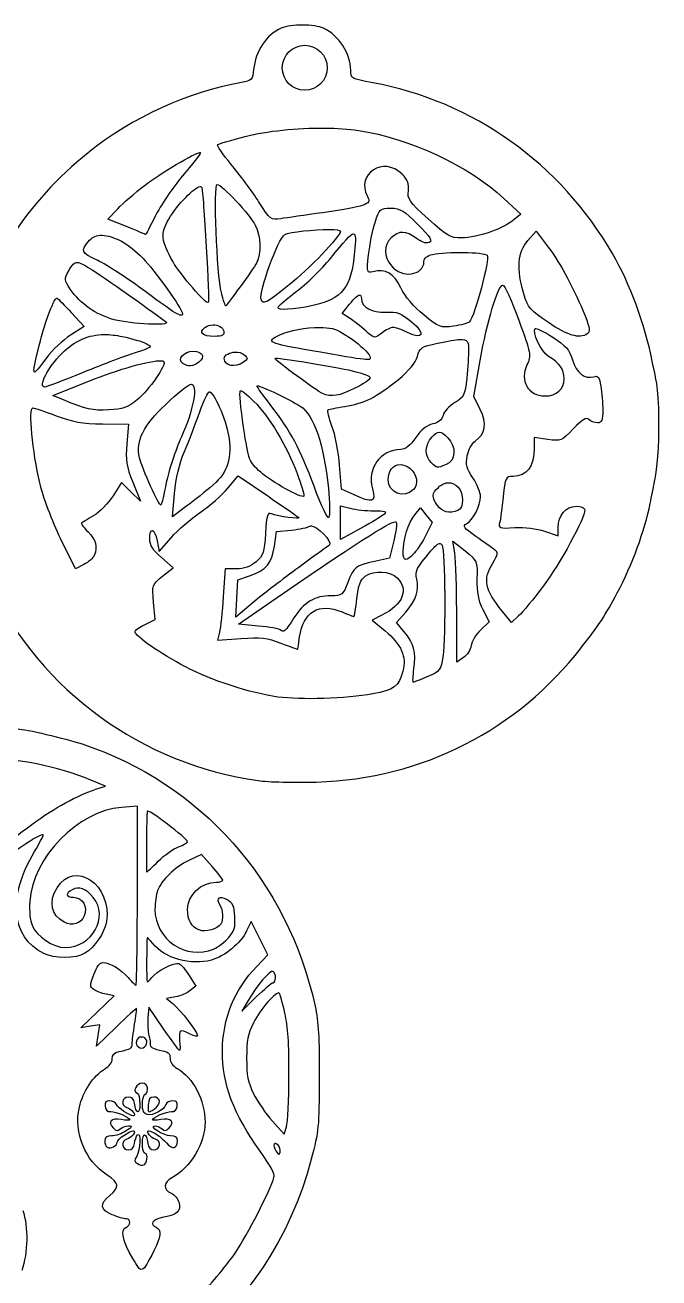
# Model space of a CAD drawing. Extents: x 0 to 701, y 0 to 378.
# Drawn here: x 567 to 648.2, y 216.4 to 376.8 of the extents above; entities that cross this region are included whole.
import ezdxf

# ---------------------------------------------------------------- set-up
doc = ezdxf.new("R2010")
doc.units = 0
doc.layers.add('Calque_1', color=7, linetype='CONTINUOUS')

msp = doc.modelspace()

# ---------------------------------------------------------------- linework, layer by layer
at = {"layer": 'Calque_1', "color": 7}
for p, q in [((602.518938, 376.792486), (602.518938, 376.792486)), ((602.807922, 374.202489), (602.807922, 374.202489)), ((605.342981, 363.606902), (605.342981, 363.606902)), ((589.393331, 360.484978), (589.393331, 360.484978)), ((589.414208, 356.11583), (589.414208, 356.11583)), ((591.600723, 356.407134), (591.600723, 356.407134)), ((628.315243, 354.600131), (630.470027, 352.602409)), ((577.607768, 351.967967), (578.854995, 353.271669)), ((613.819764, 353.354457), (613.819764, 353.354457)), ((579.999701, 350.991543), (577.607768, 351.967967)), ((630.470027, 352.602409), (629.595746, 351.855391)), ((576.84914, 349.890939), (576.84914, 349.890939)), ((605.924435, 350.629833), (605.924435, 350.629833)), ((609.052932, 350.076243), (609.052932, 350.076243)), ((631.364056, 349.214327), (632.44841, 350.428281)), ((632.44841, 350.428281), (633.993515, 348.361699)), ((632.44841, 350.428281), (632.44841, 350.428281)), ((573.704005, 346.411947), (573.704005, 346.411947)), ((628.180615, 343.519041), (628.180615, 343.519041)), ((571.052897, 341.835838), (571.052897, 341.835832)), ((609.84638, 342.242417), (609.84638, 342.242417)), ((607.609199, 339.879504), (608.54615, 341.063282)), ((572.960866, 339.958427), (574.566303, 338.200169)), ((591.067637, 338.421059), (591.067637, 338.421059)), ((608.540346, 339.271754), (607.609199, 339.879504)), ((574.566303, 338.200169), (572.815404, 337.096472)), ((577.178352, 337.181961), (577.178352, 337.181961)), ((604.722863, 338.079852), (604.722863, 338.079852)), ((622.68843, 336.543262), (622.68843, 336.543262)), ((584.405591, 333.833339), (584.405591, 333.833339)), ((588.520971, 335.039168), (588.520971, 335.039168)), ((593.904059, 334.928526), (593.904059, 334.928526)), ((599.084047, 334.148239), (599.084047, 334.148239)), ((624.452105, 329.252195), (625.269144, 333.876279)), ((570.562733, 329.376763), (575.17212, 331.225159)), ((588.258667, 330.841784), (588.258667, 330.841784)), ((596.748226, 330.62708), (596.748226, 330.62708)), ((571.898557, 328.823171), (570.562733, 329.376763)), ((590.619662, 329.855683), (590.619662, 329.855691)), ((594.594215, 329.987215), (594.594215, 329.987221)), ((625.273006, 327.607673), (624.452105, 329.252195)), ((567.984733, 327.789107), (567.984733, 327.789107)), ((576.924961, 325.749606), (580.234909, 325.715175)), ((580.234909, 325.715175), (580.02446, 323.209512)), ((620.054712, 324.692329), (620.054712, 324.692329)), ((633.919615, 323.760394), (632.187275, 324.019973)), ((632.187275, 324.019973), (632.187275, 322.636192)), ((607.505133, 317.395459), (607.269529, 320.448911)), ((615.011294, 320.538274), (615.011294, 320.538274)), ((579.327729, 318.225652), (578.258844, 316.536253)), ((580.550197, 317.040713), (579.327729, 318.225652)), ((580.793902, 318.279812), (581.773042, 315.855387)), ((592.958196, 317.502619), (594.266924, 319.078282)), ((594.266924, 319.078282), (598.059668, 316.518458)), ((594.266924, 319.078282), (594.266924, 319.078282)), ((621.209401, 318.221009), (621.20948, 318.221009)), ((581.773042, 315.855387), (580.550197, 317.040713)), ((585.888799, 313.864234), (586.141417, 316.852305)), ((609.06648, 316.686352), (607.505133, 317.395459)), ((587.383613, 314.981472), (585.888799, 313.864234)), ((607.384805, 315.257695), (608.62508, 314.941248)), ((607.384805, 313.095946), (607.384805, 315.257695)), ((607.384805, 315.257695), (607.384805, 315.257695)), ((616.895277, 314.111442), (617.610567, 314.99502)), ((617.610567, 314.99502), (618.37383, 314.052254)), ((617.610567, 314.99502), (617.610567, 314.99502)), ((607.384805, 310.934198), (607.384805, 313.095946)), ((614.395019, 313.196917), (614.395019, 313.196917)), ((619.137489, 313.109487), (618.369196, 311.577538)), ((618.37383, 314.052254), (619.137489, 313.109487)), ((584.153745, 309.417338), (585.70697, 311.181786)), ((598.921193, 310.079247), (599.188113, 311.953562)), ((599.188113, 311.953562), (601.092219, 312.151245)), ((603.609868, 312.69323), (603.609868, 312.69323)), ((609.960508, 312.351251), (607.384805, 310.934198)), ((633.523871, 312.012365), (635.239574, 311.427826)), ((635.239574, 311.427826), (635.239574, 312.464212)), ((573.443266, 307.173961), (571.537238, 311.090101)), ((583.898036, 310.781003), (584.153745, 309.417338)), ((614.192314, 310.758179), (613.658832, 308.572445)), ((620.040015, 310.436315), (620.040015, 310.436315)), ((622.010178, 309.254085), (621.762967, 310.75199)), ((621.762967, 310.75199), (621.763066, 310.75199)), ((621.763066, 310.75199), (623.339129, 309.485423)), ((585.972364, 307.339536), (584.46826, 308.626991)), ((613.658832, 308.572445), (611.74815, 308.141874)), ((574.532275, 307.737223), (573.443266, 307.173961)), ((584.611009, 306.253247), (585.972364, 307.339536)), ((592.615436, 307.184019), (592.370185, 303.65435)), ((594.064595, 307.184019), (592.615436, 307.184019)), ((594.220516, 305.774705), (595.746646, 306.300829)), ((594.105616, 303.383939), (594.220516, 305.774705)), ((593.991111, 300.992784), (594.105616, 303.383939)), ((583.654707, 300.698774), (583.452002, 302.932864)), ((596.204306, 302.873676), (593.991111, 300.992784)), ((594.333079, 300.125066), (597.901826, 302.574636)), ((614.561378, 300.322364), (615.737023, 301.661656)), ((622.265986, 295.262292), (622.262024, 301.509235)), ((625.611508, 301.990484), (626.42508, 300.421785)), ((629.268079, 300.308436), (628.118718, 301.742897)), ((582.355269, 300.082127), (583.654707, 300.698774)), ((596.887886, 299.867035), (594.333079, 300.125066)), ((612.680862, 301.245788), (611.449123, 300.609023)), ((611.449123, 300.609023), (613.092095, 299.244584)), ((615.552105, 299.144774), (614.561378, 300.322364)), ((626.42508, 300.421785), (625.31983, 299.362962)), ((630.193422, 301.170738), (629.268079, 300.308436)), ((591.889707, 299.084426), (591.654499, 298.043398)), ((591.654499, 298.043398), (594.654567, 298.26816)), ((623.124798, 295.829036), (622.265986, 295.262292)), ((577.297887, 279.388116), (575.435672, 280.145755)), ((576.04141, 278.980493), (577.297887, 279.388116)), ((581.377912, 276.820183), (579.327689, 276.655607)), ((581.377912, 265.359419), (581.377912, 276.820183)), ((584.056948, 269.780356), (584.056948, 269.780356)), ((589.578428, 270.636545), (587.970455, 269.86454)), ((590.94523, 269.110386), (589.578428, 270.636545)), ((595.939051, 262.063468), (595.370233, 260.864833)), ((597.018731, 259.92178), (595.939051, 262.063468)), ((598.09845, 257.780092), (597.018731, 259.92178)), ((591.131376, 258.518085), (591.131376, 258.518085)), ((596.668741, 256.309034), (598.09845, 257.780092)), ((587.998581, 255.140686), (588.858047, 253.77919)), ((588.858047, 253.77919), (588.150184, 253.205997)), ((598.751012, 254.220257), (598.750992, 254.220257)), ((576.283531, 250.507085), (578.425222, 252.551588)), ((578.425222, 252.551588), (577.384582, 252.746812)), ((586.279947, 252.414747), (585.117593, 252.196668)), ((585.117593, 252.196668), (585.938831, 251.520063)), ((594.772953, 250.556773), (596.604685, 252.388495)), ((595.549804, 251.939009), (594.772953, 250.556773)), ((574.141799, 248.462543), (576.283531, 250.507085)), ((582.824952, 251.106199), (582.723402, 249.714242)), ((584.732426, 248.321646), (582.824952, 251.106199)), ((575.358603, 248.651634), (574.141799, 248.462543)), ((576.575407, 248.840726), (575.358603, 248.651634)), ((576.355688, 247.466698), (576.575407, 248.840726)), ((578.661005, 248.537124), (576.135988, 246.092649)), ((576.135988, 246.092649), (576.355688, 247.466698)), ((582.560251, 246.373532), (582.560251, 246.373532)), ((600.782517, 242.321118), (600.782517, 242.321118)), ((584.201896, 239.071303), (584.201896, 239.071303)), ((598.665287, 236.508962), (600.165469, 234.84041)), ((600.165469, 234.84041), (600.463961, 235.766798)), ((599.422707, 233.409475), (599.422707, 233.409475)), ((582.606065, 231.65317), (582.606065, 231.65317))]:
    msp.add_line(p, q, dxfattribs=at)
for points in [[(599.779233, 376.393251), (597.92506, 375.598463), (596.469581, 373.415826), (596.261172, 371.117314)], [(602.518938, 376.792486), (601.465878, 376.794507), (600.405491, 376.661701), (599.779233, 376.393251)], [(605.214176, 376.382806), (604.617747, 376.653568), (603.571957, 376.790496), (602.518938, 376.792486)], [(608.696643, 371.024469), (608.696643, 373.124075), (607.149914, 375.504021), (605.214176, 376.382806)], [(599.930103, 371.325056), (599.929944, 372.914319), (601.218647, 374.202643), (602.807922, 374.202489)], [(602.807922, 374.202489), (604.397018, 374.20242), (605.685127, 372.91416), (605.684968, 371.325056)], [(596.261172, 371.117314), (596.14136, 369.795945), (596.023666, 369.669149), (594.699053, 369.439136)], [(602.807922, 368.448011), (601.218806, 368.447857), (599.930162, 369.735946), (599.930103, 371.325056)], [(605.684968, 371.325056), (605.684909, 369.736105), (604.396859, 368.448081), (602.807922, 368.448011)], [(611.516051, 369.415924), (608.727701, 369.932998), (608.696643, 369.950912), (608.696643, 371.024469)], [(594.699053, 369.439136), (587.855614, 368.250811), (580.753258, 364.996809), (575.061874, 360.442423)], [(642.208767, 347.538471), (635.561477, 359.065715), (624.389812, 367.028598), (611.516051, 369.415924)], [(591.661847, 361.510145), (591.821908, 361.609047), (593.407458, 362.071022), (595.185315, 362.536859)], [(595.185315, 362.536859), (597.897013, 363.247376), (601.845499, 363.633937), (605.342981, 363.606902)], [(605.342981, 363.606902), (606.93275, 363.594622), (608.429447, 363.496736), (609.674218, 363.305155)], [(609.674218, 363.305155), (616.280032, 362.288469), (623.820321, 358.767362), (628.315243, 354.600131)], [(593.378322, 358.963862), (592.274319, 360.265255), (591.501826, 361.411244), (591.661847, 361.510145)], [(575.061874, 360.442423), (567.272156, 354.208891), (561.938605, 345.91472), (559.55709, 336.592005)], [(582.227593, 356.223765), (584.260425, 357.800442), (588.83004, 360.495767), (589.393331, 360.484978)], [(589.45097, 360.445519), (589.45097, 360.319612), (588.415043, 358.982916), (587.149178, 357.475241)], [(589.393331, 360.484978), (589.430865, 360.484186), (589.45097, 360.47143), (589.45097, 360.445519)], [(615.264289, 357.720121), (612.911811, 360.072614), (609.294042, 357.730202), (610.834413, 354.851973)], [(596.90181, 354.194706), (596.067955, 355.516445), (594.482325, 357.662466), (593.378322, 358.963862)], [(616.072435, 355.59551), (616.199318, 356.46005), (615.999723, 356.984685), (615.264289, 357.720121)], [(578.854995, 353.271669), (579.540971, 353.988709), (581.058603, 355.317083), (582.227593, 356.223765)], [(587.149178, 357.475241), (585.883253, 355.967567), (584.314142, 353.651154), (583.662452, 352.327355)], [(585.39711, 351.958295), (586.529575, 353.873228), (588.718823, 356.073047), (589.414208, 356.11583)], [(589.414208, 356.11583), (589.51356, 356.121951), (589.582132, 356.084185), (589.61305, 355.995133)], [(592.136126, 342.560412), (591.552829, 344.852108), (591.106023, 356.407134), (591.600723, 356.407134)], [(591.600723, 356.407134), (592.173482, 356.407134), (595.79957, 352.513747), (596.469304, 351.179555)], [(589.61305, 355.995133), (589.716581, 355.69714), (589.980074, 352.29067), (590.198367, 348.425529)], [(610.834413, 354.851973), (611.170201, 354.224541), (611.070196, 354.049219), (610.186031, 353.713071)], [(618.593173, 351.993111), (616.204211, 354.173506), (615.922753, 354.575612), (616.072435, 355.59551)], [(599.753305, 352.007426), (598.45664, 351.797739), (598.373886, 351.861417), (596.90181, 354.194706)], [(610.186031, 353.713071), (609.611232, 353.494532), (607.329108, 353.069935), (605.114745, 352.76953)], [(611.819336, 351.542039), (612.379716, 353.272398), (612.470551, 353.354457), (613.819764, 353.354457)], [(613.819764, 353.354457), (615.026051, 353.354457), (615.534417, 353.049213), (617.291417, 351.270079)], [(583.662452, 352.327355), (583.010762, 351.003558), (582.458364, 349.94153), (582.434556, 349.967536)], [(585.939861, 346.491639), (584.411513, 349.167529), (584.315944, 350.130132), (585.39711, 351.958295)], [(605.114745, 352.76953), (602.900381, 352.469131), (600.487868, 352.126205), (599.753305, 352.007426)], [(610.979083, 347.368253), (611.118465, 348.666971), (611.496482, 350.545178), (611.819336, 351.542039)], [(617.291417, 351.270079), (618.949323, 349.591352), (619.227374, 349.138827), (618.720453, 348.944303)], [(622.904683, 349.538901), (621.442747, 349.538901), (621.016342, 349.781551), (618.593173, 351.993111)], [(629.595746, 351.855391), (629.114931, 351.444527), (627.77782, 350.755031), (626.624299, 350.323442)], [(575.258776, 349.252626), (575.637783, 349.69396), (576.189586, 349.899466), (576.84914, 349.890939)], [(576.84914, 349.890939), (578.300201, 349.872181), (580.274266, 348.817086), (582.086389, 346.956252)], [(582.434556, 349.967536), (582.410907, 349.993563), (581.315282, 350.45447), (579.999701, 350.991543)], [(596.469304, 351.179555), (597.182297, 349.759232), (597.267804, 347.545643), (596.653826, 346.398407)], [(597.227536, 341.698112), (596.891867, 342.572841), (599.428649, 349.540367), (600.241528, 349.976434)], [(600.241528, 349.976434), (600.91152, 350.335846), (604.036649, 350.630718), (605.924435, 350.629833)], [(607.384805, 350.423638), (607.384805, 349.778736), (603.274773, 345.4757), (600.794342, 343.523682)], [(605.924435, 350.629833), (606.782514, 350.629437), (607.384805, 350.567944), (607.384805, 350.423638)], [(606.096974, 346.92956), (607.855044, 349.07536), (608.693395, 350.085033), (609.052932, 350.076243)], [(609.052932, 350.076243), (609.37018, 350.068479), (609.314404, 349.267981), (609.188332, 347.75511)], [(617.074768, 349.502149), (615.799692, 350.505136), (614.848916, 350.516216), (613.871599, 349.538901)], [(626.624299, 350.323442), (625.470759, 349.891852), (623.797008, 349.538901), (622.904683, 349.538901)], [(576.306764, 346.651024), (574.128073, 347.681707), (574.058214, 347.854668), (575.258776, 349.252626)], [(590.198367, 348.425529), (590.41662, 344.560389), (590.535284, 341.338292), (590.462196, 341.26522)], [(613.871599, 349.538901), (612.890796, 348.55802), (612.900739, 347.234287), (613.899072, 345.965129)], [(618.720453, 348.944303), (618.352478, 348.803089), (617.669137, 349.034644), (617.074768, 349.502149)], [(630.858046, 342.385554), (629.918046, 345.550838), (630.083553, 347.781184), (631.364056, 349.214327)], [(633.993515, 348.361699), (635.61662, 346.190717), (637.395467, 342.861354), (638.698451, 339.555705)], [(572.593347, 345.355444), (573.025239, 346.114515), (573.26318, 346.451906), (573.704005, 346.411947)], [(573.704005, 346.411947), (574.046884, 346.380866), (574.51225, 346.121549), (575.287417, 345.654484)], [(582.472487, 342.627338), (580.260005, 344.282597), (577.485479, 346.093401), (576.306764, 346.651024)], [(582.086389, 346.956252), (583.558505, 345.444553), (587.161161, 340.401738), (587.161161, 339.85281)], [(590.462196, 341.26522), (590.198446, 341.001478), (586.895034, 344.819236), (585.939861, 346.491639)], [(596.653826, 346.398407), (596.418063, 345.957892), (595.457107, 344.552398), (594.51877, 343.275322)], [(601.708475, 342.670666), (602.976697, 343.615062), (604.951535, 345.531451), (606.096974, 346.92956)], [(609.188332, 347.75511), (608.812276, 343.242625), (607.596503, 341.680668), (603.847413, 340.895)], [(611.529203, 345.217337), (610.757087, 345.015429), (610.735576, 345.099603), (610.979083, 347.368253)], [(613.899072, 345.965129), (615.187715, 344.326894), (618.068981, 344.718821), (618.068981, 346.532259)], [(618.068981, 346.532259), (618.068981, 346.945522), (618.47649, 347.278086), (619.168824, 347.43015)], [(619.168824, 347.43015), (620.962982, 347.824209), (625.728745, 347.75507), (626.155052, 347.328794)], [(626.155052, 347.328794), (626.556401, 346.927444), (624.587961, 339.497772), (623.89735, 338.807139)], [(647.293225, 333.776857), (646.305133, 338.64309), (644.461814, 343.631351), (642.208767, 347.538471)], [(572.784069, 343.008391), (571.987807, 344.17766), (571.979766, 344.277043), (572.593347, 345.355444)], [(575.287417, 345.654484), (576.581824, 344.874534), (584.249729, 339.477907), (585.043515, 338.788184)], [(615.119599, 343.15849), (614.234424, 345.014116), (613.143969, 345.639605), (611.529203, 345.217337)], [(594.51877, 343.275322), (593.580433, 341.998244), (592.765276, 340.904055), (592.707122, 340.843547)], [(600.794342, 343.523682), (597.678185, 341.071381), (597.502457, 340.981641), (597.227536, 341.698112)], [(625.269144, 333.876279), (626.145821, 338.83703), (627.559428, 343.518645), (628.180615, 343.519041)], [(628.180615, 343.519041), (628.39047, 343.519158), (629.300285, 341.50153), (630.202336, 339.035385)], [(568.668312, 335.227186), (569.36435, 338.228511), (570.646319, 341.760245), (571.052897, 341.835838)], [(571.052897, 341.835832), (571.06597, 341.838268), (571.078012, 341.836823), (571.089263, 341.83197)], [(571.089263, 341.83197), (571.235419, 341.768425), (572.077791, 340.925387), (572.960866, 339.958427)], [(578.385351, 339.084903), (576.091462, 339.698575), (574.077308, 341.109359), (572.784069, 343.008391)], [(587.161161, 339.85281), (587.161161, 339.266242), (586.223993, 339.820699), (582.472487, 342.627338)], [(592.707122, 340.843547), (592.648949, 340.783046), (592.391914, 341.555514), (592.136126, 342.560412)], [(599.386955, 340.667142), (599.395472, 340.824542), (600.440232, 341.726268), (601.708475, 342.670666)], [(608.54615, 341.063282), (609.182053, 341.866329), (609.612777, 342.25787), (609.84638, 342.242417)], [(609.84638, 342.242417), (609.986535, 342.233147), (610.055661, 342.077598), (610.055661, 341.77587)], [(610.055661, 341.77587), (610.055661, 340.719492), (611.443063, 339.957223), (613.200023, 340.048173)], [(618.039983, 339.691104), (616.769998, 340.724764), (615.641335, 342.064728), (615.119599, 343.15849)], [(634.006271, 338.703463), (631.695388, 340.262182), (631.378832, 340.631863), (630.858046, 342.385554)], [(603.847413, 340.895), (601.168239, 340.33354), (599.364058, 340.241378), (599.386955, 340.667142)], [(613.200023, 340.048173), (614.651579, 340.123313), (615.136633, 339.941855), (616.465861, 338.827643)], [(585.043515, 338.788184), (585.649312, 338.261801), (580.625087, 338.485711), (578.385351, 339.084903)], [(590.006497, 338.07753), (590.291658, 338.31421), (590.682411, 338.42181), (591.067637, 338.421059)], [(591.067637, 338.421059), (591.709661, 338.419871), (592.336117, 338.117978), (592.432082, 337.614464)], [(610.612733, 337.65431), (609.985247, 338.20953), (609.052674, 338.937465), (608.540346, 339.271754)], [(616.465861, 338.827643), (618.322233, 337.271544), (618.026118, 336.461784), (615.96102, 337.446568)], [(621.840452, 338.243491), (620.211445, 338.020217), (619.988656, 338.105015), (618.039983, 339.691104)], [(623.89735, 338.807139), (623.71774, 338.627527), (622.792139, 338.373938), (621.840452, 338.243491)], [(630.202336, 339.035385), (631.787431, 334.70168), (631.822588, 334.509726), (631.250324, 333.303733)], [(638.978542, 337.272871), (637.937902, 336.612771), (636.486405, 337.030588), (634.006271, 338.703463)], [(638.698451, 339.555705), (639.318153, 337.983503), (639.374325, 337.523941), (638.978542, 337.272871)], [(572.815404, 337.096472), (571.852367, 336.489439), (570.464688, 335.177219), (569.73177, 334.180354)], [(571.739566, 334.788098), (573.385231, 336.415719), (575.078591, 337.180455), (577.178352, 337.181961)], [(577.178352, 337.181961), (577.878272, 337.182555), (578.623174, 337.098159), (579.426764, 336.932824)], [(579.426764, 336.932824), (580.637685, 336.683674), (582.022947, 336.275489), (582.50497, 336.02565)], [(591.218507, 336.946753), (589.696081, 336.946753), (589.200807, 337.408858), (590.006497, 338.07753)], [(592.432082, 337.614464), (592.533751, 337.08104), (592.289729, 336.946753), (591.218507, 336.946753)], [(603.759985, 335.094875), (598.041485, 336.097034), (597.740755, 336.246084), (599.622559, 337.145209)], [(599.622559, 337.145209), (600.864538, 337.738868), (602.938074, 338.094204), (604.722863, 338.079852)], [(604.722863, 338.079852), (605.317786, 338.075078), (605.880503, 338.029263), (606.369696, 337.937489)], [(606.369696, 337.937489), (607.629521, 337.701138), (611.200367, 334.970463), (611.200367, 334.243405)], [(612.673513, 337.368424), (611.76049, 336.650236), (611.745555, 336.651971), (610.612733, 337.65431)], [(614.101004, 338.091457), (613.821646, 338.091457), (613.179245, 337.766244), (612.673513, 337.368424)], [(615.96102, 337.446568), (615.217287, 337.801245), (614.380402, 338.091457), (614.101004, 338.091457)], [(634.033743, 334.384608), (633.090831, 334.967415), (631.862242, 337.512231), (632.308375, 337.958379)], [(632.308375, 337.958379), (632.416838, 338.066831), (633.42953, 337.564123), (634.559104, 336.841528)], [(634.559104, 336.841528), (636.215168, 335.782182), (636.704321, 335.222959), (637.084497, 333.954037)], [(569.73177, 334.180354), (567.847272, 331.617262), (567.83418, 331.630549), (568.668312, 335.227186)], [(582.50497, 336.02565), (583.331477, 335.597315), (583.25724, 335.531966), (581.20668, 334.885586)], [(617.224866, 334.375322), (617.513018, 335.487355), (617.728578, 335.628216), (619.807125, 336.060466)], [(619.807125, 336.060466), (621.189852, 336.348013), (622.095943, 336.519345), (622.68843, 336.543262)], [(622.68843, 336.543262), (623.675928, 336.58312), (623.792512, 336.212751), (623.792512, 335.285595)], [(623.792512, 335.285595), (623.792512, 334.58185), (623.67981, 332.929112), (623.54223, 331.612788)], [(569.536413, 330.459959), (568.6141, 330.459959), (569.882046, 332.950969), (571.739566, 334.788098)], [(581.20668, 334.885586), (580.010654, 334.508572), (576.965387, 333.358567), (574.439043, 332.330017)], [(575.17212, 331.225159), (578.93967, 332.736193), (583.103181, 333.889161), (584.405591, 333.833339)], [(584.778913, 333.732755), (585.156692, 333.35496), (582.804729, 329.987395), (581.336674, 328.804216)], [(584.405591, 333.833339), (584.591658, 333.825357), (584.719116, 333.792535), (584.778913, 333.732755)], [(587.18592, 333.489424), (586.41513, 333.97715), (587.329937, 335.039168), (588.520971, 335.039168)], [(589.245551, 333.645713), (588.426076, 333.046514), (587.943835, 333.009819), (587.18592, 333.489424)], [(588.520971, 335.039168), (589.714858, 335.039168), (590.110642, 334.278282), (589.245551, 333.645713)], [(592.503249, 334.109554), (592.503249, 334.583121), (593.201663, 334.903317), (593.904059, 334.928526)], [(594.945096, 333.628305), (593.917152, 332.876669), (592.503249, 333.155242), (592.503249, 334.109554)], [(593.904059, 334.928526), (594.325493, 334.943658), (594.748135, 334.852827), (595.022838, 334.624845)], [(595.022838, 334.624845), (595.567769, 334.172597), (595.560519, 334.07833), (594.945096, 333.628305)], [(598.990043, 334.113422), (598.990043, 334.131644), (599.021298, 334.143234), (599.084047, 334.148239)], [(605.074893, 329.628219), (604.438791, 329.906488), (598.990043, 333.922791), (598.990043, 334.113422)], [(599.084047, 334.148239), (599.523306, 334.183281), (601.504898, 333.893958), (605.095393, 333.27085)], [(611.200367, 334.243405), (611.200367, 333.790211), (611.213638, 333.788649), (603.759985, 335.094875)], [(614.750535, 331.402338), (616.182859, 332.569115), (617.016357, 333.570595), (617.224866, 334.375322)], [(636.002836, 331.559014), (636.002836, 332.748646), (635.490509, 333.484185), (634.033743, 334.384608)], [(637.084497, 333.954037), (637.587813, 332.27415), (638.645467, 331.423175), (639.781637, 331.783778)], [(648.155523, 325.209554), (648.153542, 330.606146), (647.841126, 331.078551), (647.293225, 333.776857)], [(574.439043, 332.330017), (571.912699, 331.301469), (569.706397, 330.459959), (569.536413, 330.459959)], [(605.095393, 333.27085), (609.346352, 332.533128), (611.200367, 332.033217), (611.200367, 331.624393)], [(631.250324, 333.303733), (630.296637, 331.294079), (631.439679, 329.315252), (633.554433, 329.315252)], [(639.781637, 331.783778), (640.34982, 331.964112), (640.523092, 331.73842), (640.717062, 330.564795)], [(585.000573, 328.241729), (586.503153, 329.67167), (587.969326, 330.841784), (588.258667, 330.841784)], [(588.258667, 330.841784), (589.17179, 330.841784), (588.555614, 327.482094), (587.018036, 324.077615)], [(596.70063, 330.605802), (596.70063, 330.62135), (596.717268, 330.627983), (596.748226, 330.62708)], [(598.364498, 328.237086), (597.449375, 329.427873), (596.70063, 330.493839), (596.70063, 330.605802)], [(596.748226, 330.62708), (597.213315, 330.613532), (600.972882, 328.841061), (602.215257, 328.027023)], [(607.948077, 327.967447), (610.320085, 328.311893), (611.994846, 329.157581), (614.750535, 331.402338)], [(611.200367, 331.624393), (611.200367, 331.44139), (610.308299, 330.846714), (609.217746, 330.303281)], [(623.54223, 331.612788), (623.31235, 329.413206), (623.188576, 329.158335), (622.013367, 328.464944)], [(633.554433, 329.315252), (635.077394, 329.315252), (636.002836, 330.163299), (636.002836, 331.559014)], [(640.717062, 330.564795), (640.847986, 329.772636), (640.956271, 328.394768), (640.959242, 327.502834)], [(577.711437, 327.53649), (575.611261, 327.431331), (574.850652, 327.599732), (571.898557, 328.823171)], [(581.336674, 328.804216), (580.173468, 327.866725), (579.483035, 327.625194), (577.711437, 327.53649)], [(589.366235, 327.300114), (589.860717, 328.720411), (590.402874, 329.817437), (590.619662, 329.855683)], [(590.619662, 329.855691), (590.634121, 329.858246), (590.646897, 329.855803), (590.658345, 329.848718)], [(590.658345, 329.848718), (591.415488, 329.380784), (592.889129, 325.789578), (593.116038, 323.859033)], [(594.972548, 325.329093), (594.607367, 327.744813), (594.421181, 329.83394), (594.558998, 329.971746)], [(594.558998, 329.971746), (594.567515, 329.980362), (594.579498, 329.985551), (594.594215, 329.987215)], [(594.594215, 329.987221), (594.815003, 330.012106), (595.702674, 329.271057), (596.65345, 328.258363)], [(609.217746, 330.303281), (607.232014, 329.313745), (606.184085, 329.142991), (605.074893, 329.628219)], [(568.872562, 318.207469), (567.951893, 322.091759), (567.423996, 327.789107), (567.984733, 327.789107)], [(567.984733, 327.789107), (568.19847, 327.789107), (569.552893, 327.337798), (570.994466, 326.786377)], [(581.658914, 321.412181), (581.164729, 323.575216), (582.09544, 325.477103), (585.000573, 328.241729)], [(587.400628, 322.193234), (587.954372, 323.487162), (588.838814, 325.785133), (589.366235, 327.300114)], [(596.65345, 328.258363), (598.641657, 326.140671), (600.871252, 322.226698), (602.063614, 318.761059)], [(603.992084, 317.782702), (602.229617, 322.542964), (601.034898, 324.762127), (598.364498, 328.237086)], [(602.215257, 328.027023), (603.992539, 326.862508), (605.237152, 323.235445), (605.831976, 317.486757)], [(606.291954, 325.455208), (605.88391, 326.529114), (605.662586, 327.471514), (605.799869, 327.549644)], [(605.799869, 327.549644), (605.937112, 327.627775), (606.903654, 327.815787), (607.948077, 327.967447)], [(622.013367, 328.464944), (621.31008, 328.049989), (620.636008, 327.317712), (620.515463, 326.837442)], [(624.612264, 323.521704), (625.977165, 324.477717), (626.187317, 325.776971), (625.273006, 327.607673)], [(640.959242, 327.502834), (640.962609, 326.194037), (640.830754, 325.881136), (640.276435, 325.881136)], [(570.994466, 326.786377), (573.050117, 326.000069), (574.329292, 325.776529), (576.924961, 325.749606)], [(619.186234, 325.742255), (618.463992, 325.597807), (617.708454, 324.988232), (617.023329, 323.997924)], [(620.515463, 326.837442), (620.370059, 326.258093), (619.922718, 325.889556), (619.186234, 325.742255)], [(639.161123, 326.309771), (638.844171, 326.626743), (638.331586, 326.316922), (637.192425, 325.119418)], [(640.276435, 325.881136), (639.898676, 325.881136), (639.396806, 326.074086), (639.161123, 326.309771)], [(587.018036, 324.077615), (586.238254, 322.351062), (585.368251, 319.721536), (585.084912, 318.234549)], [(597.164471, 319.556435), (595.661099, 320.914652), (595.625724, 321.008334), (594.972548, 325.329093)], [(607.269529, 320.448911), (607.140011, 322.128372), (606.700018, 324.381304), (606.291954, 325.455208)], [(617.023329, 323.997924), (616.322716, 322.985174), (615.676394, 322.470958), (615.092523, 322.461332)], [(619.050061, 320.757234), (618.121766, 321.685523), (618.147634, 322.985461), (619.116217, 324.068718)], [(619.116217, 324.068718), (619.498215, 324.495951), (619.765867, 324.706072), (620.054712, 324.692329)], [(620.054712, 324.692329), (620.343578, 324.678583), (620.653617, 324.44082), (621.12128, 323.973165)], [(621.12128, 323.973165), (622.252973, 322.841484), (622.137676, 320.998117), (620.905799, 320.529763)], [(637.192425, 325.119418), (635.705177, 323.555982), (635.59299, 323.509465), (633.919615, 323.760394)], [(647.603482, 318.369175), (647.787291, 319.272335), (648.156929, 321.318969), (648.155523, 325.209554)], [(580.02446, 323.209512), (579.847167, 321.094692), (579.967475, 320.325844), (580.793902, 318.279812)], [(593.116038, 323.859033), (593.455906, 320.967307), (592.824974, 319.348299), (590.66607, 317.570697)], [(615.092523, 322.461332), (612.478989, 322.418202), (610.766515, 320.048381), (611.463048, 317.438787)], [(623.603731, 321.637717), (623.743588, 322.383304), (624.197307, 323.231052), (624.612264, 323.521704)], [(632.187275, 322.636192), (632.187275, 320.290462), (631.240995, 319.029083), (629.473497, 319.018704)], [(584.398242, 315.359439), (584.17989, 315.141113), (581.982243, 319.996881), (581.658914, 321.412181)], [(586.141417, 316.852305), (586.302547, 318.758292), (586.758445, 320.692622), (587.400628, 322.193234)], [(620.905799, 320.529763), (619.669664, 320.059774), (619.758419, 320.04888), (619.050061, 320.757234)], [(624.334114, 318.83108), (623.541141, 319.999581), (623.398927, 320.54607), (623.603731, 321.637717)], [(602.695359, 316.485575), (602.393599, 316.183807), (598.511981, 318.339043), (597.164471, 319.556435)], [(613.48978, 318.573821), (613.48978, 319.790985), (614.159395, 320.53374), (615.011294, 320.538274)], [(615.011294, 320.538274), (615.398501, 320.540334), (615.823461, 320.389741), (616.240319, 320.062054)], [(616.240319, 320.062054), (617.190263, 319.315312), (617.415726, 318.032395), (616.719252, 317.335883)], [(571.537238, 311.090101), (570.488972, 313.243988), (569.289836, 316.446858), (568.872562, 318.207469)], [(585.084912, 318.234549), (584.801553, 316.747556), (584.492742, 315.45396), (584.398242, 315.359439)], [(590.66607, 317.570697), (589.682811, 316.76108), (588.205802, 315.595884), (587.383613, 314.981472)], [(602.063614, 318.761059), (602.472847, 317.571589), (602.757216, 316.547434), (602.695359, 316.485575)], [(605.907797, 313.776038), (605.76384, 313.516938), (604.910831, 315.301296), (603.992084, 317.782702)], [(616.719252, 317.335883), (615.508628, 316.125267), (613.48978, 316.899083), (613.48978, 318.573821)], [(619.807442, 315.282067), (619.03788, 316.380833), (619.0584, 316.846593), (619.911111, 317.618288)], [(619.911111, 317.618288), (620.349282, 318.014842), (620.785888, 318.215645), (621.209401, 318.221009)], [(621.20948, 318.221009), (621.632994, 318.226377), (622.043514, 318.03612), (622.429631, 317.650011)], [(622.429631, 317.650011), (623.212662, 316.86697), (623.210206, 314.966451), (622.42567, 314.66542)], [(625.318661, 316.46043), (625.318661, 316.966231), (624.875717, 318.032999), (624.334114, 318.83108)], [(629.473497, 319.018704), (628.524167, 319.013138), (628.464311, 318.890628), (628.214663, 316.437218)], [(647.034031, 315.549385), (647.200706, 316.380182), (647.45695, 317.649151), (647.603482, 318.369175)], [(578.258844, 316.536253), (577.670972, 315.607049), (576.557303, 314.466302), (575.784137, 314.001576)], [(589.454832, 314.436788), (590.661792, 315.256405), (592.23831, 316.635951), (592.958196, 317.502619)], [(598.059668, 316.518458), (600.145484, 315.110396), (601.9378, 313.870016), (602.042718, 313.762112)], [(605.831976, 317.486757), (606.016557, 315.702897), (606.050546, 314.03296), (605.907797, 313.776038)], [(611.463048, 317.438787), (611.932454, 315.680105), (611.547762, 315.559451), (609.06648, 316.686352)], [(623.532168, 312.967898), (624.36848, 313.435922), (625.318661, 315.293704), (625.318661, 316.46043)], [(628.214663, 316.437218), (628.070547, 315.020625), (627.866991, 313.518386), (627.76243, 313.098654)], [(585.70697, 311.181786), (586.561246, 312.152303), (588.247912, 313.617176), (589.454832, 314.436788)], [(598.557537, 314.229434), (598.022807, 314.445744), (597.912027, 314.091823), (597.779201, 311.740791)], [(608.62508, 314.941248), (609.307154, 314.767168), (610.675799, 314.625923), (611.666525, 314.627507)], [(611.666525, 314.627507), (613.024949, 314.629488), (613.353309, 314.524016), (613.001953, 314.199258)], [(622.42567, 314.66542), (621.284173, 314.227386), (620.400285, 314.435692), (619.807442, 315.282067)], [(638.673692, 314.748207), (638.673692, 313.688051), (635.443645, 307.759268), (633.37106, 305.015309)], [(635.239574, 312.464212), (635.239574, 314.021627), (636.233548, 315.196959), (637.550655, 315.196959)], [(637.550655, 315.196959), (638.168336, 315.196959), (638.673692, 314.99521), (638.673692, 314.748207)], [(642.823874, 304.105425), (644.718057, 307.684295), (646.341182, 312.096152), (647.034031, 315.549385)], [(574.225484, 313.037918), (574.141225, 312.972608), (574.527481, 312.463986), (575.083919, 311.907526)], [(575.784137, 314.001576), (575.01101, 313.536848), (574.309743, 313.103222), (574.225484, 313.037918)], [(597.901826, 302.574636), (609.419302, 310.480083), (613.614485, 313.190164), (614.395019, 313.196917)], [(602.042718, 313.762112), (602.289533, 313.508332), (599.373546, 313.899315), (598.557537, 314.229434)], [(603.609868, 312.69323), (604.335081, 312.724981), (606.437159, 310.635439), (605.971239, 310.247529)], [(613.001953, 314.199258), (612.74571, 313.962408), (611.377085, 313.130726), (609.960508, 312.351251)], [(614.50683, 313.162872), (614.627336, 313.042376), (614.485696, 311.960334), (614.192314, 310.758179)], [(614.395019, 313.196917), (614.447052, 313.197313), (614.483992, 313.185706), (614.50683, 313.162872)], [(615.400066, 309.378265), (615.403235, 310.946506), (616.088142, 313.114698), (616.895277, 314.111442)], [(624.721361, 311.327242), (623.169898, 312.412724), (622.988288, 312.663524), (623.532168, 312.967898)], [(627.76243, 313.098654), (627.586741, 312.393426), (627.733293, 312.345281), (629.690523, 312.466145)], [(575.083919, 311.907526), (576.094572, 310.89688), (576.305675, 310.082873), (575.858789, 308.918293)], [(582.964176, 311.029365), (582.964176, 312.58922), (583.590018, 312.422833), (583.898036, 310.781003)], [(597.779201, 311.740791), (597.642235, 309.317257), (597.502477, 308.894804), (596.569112, 308.09197)], [(601.092219, 312.151245), (602.139614, 312.259919), (603.216005, 312.487616), (603.484153, 312.657253)], [(603.484153, 312.657253), (603.519092, 312.679356), (603.561539, 312.691113), (603.609868, 312.69323)], [(618.369196, 311.577538), (617.946752, 310.735078), (617.247069, 309.659358), (616.814425, 309.187159)], [(627.119098, 309.641326), (626.807692, 309.863832), (625.728607, 310.622495), (624.721361, 311.327242)], [(629.690523, 312.466145), (630.935036, 312.542998), (632.515675, 312.355876), (633.523871, 312.012365)], [(584.46826, 308.626991), (583.354037, 309.580736), (582.964176, 310.203407), (582.964176, 311.029365)], [(595.746646, 306.300829), (597.876592, 307.034871), (598.612363, 307.91032), (598.921193, 310.079247)], [(605.971239, 310.247529), (605.804306, 310.108529), (604.036471, 308.815881), (602.042718, 307.374741)], [(618.959147, 309.476914), (619.498928, 310.1136), (619.813067, 310.409802), (620.040015, 310.436315)], [(620.040015, 310.436315), (620.176189, 310.45222), (620.280809, 310.371002), (620.383944, 310.208069)], [(620.383944, 310.208069), (620.779649, 309.582822), (620.862402, 298.645986), (620.491873, 295.942772)], [(626.885039, 307.924074), (627.579611, 309.063452), (627.61051, 309.29014), (627.119098, 309.641326)], [(575.858789, 308.918293), (575.728439, 308.578569), (575.131357, 308.047024), (574.532275, 307.737223)], [(596.569112, 308.09197), (595.858218, 307.480489), (595.040447, 307.184019), (594.064595, 307.184019)], [(611.74815, 308.141874), (609.22343, 307.573259), (609.079928, 307.461262), (608.316745, 305.4629)], [(616.814425, 309.187159), (615.775369, 308.053036), (615.397095, 308.10435), (615.400066, 309.378265)], [(617.145182, 305.863682), (616.892247, 306.871489), (617.098834, 307.282662), (618.959147, 309.476914)], [(622.262024, 301.509235), (622.259648, 304.945148), (622.146233, 308.430339), (622.010178, 309.254085)], [(623.339129, 309.485423), (624.893048, 308.236653), (624.914064, 308.186674), (624.856366, 305.889216)], [(628.118718, 301.742897), (625.822611, 304.608154), (625.586036, 305.793282), (626.885039, 307.924074)], [(602.042718, 307.374741), (600.049004, 305.933603), (597.421645, 303.908091), (596.204306, 302.873676)], [(610.560502, 306.235064), (611.717647, 307.045568), (613.725047, 306.949154), (614.634882, 306.039315)], [(562.542461, 305.036197), (569.138748, 291.513771), (581.938193, 282.198809), (596.823651, 280.087111)], [(583.452002, 302.932864), (583.252645, 305.131223), (583.271382, 305.184356), (584.611009, 306.253247)], [(608.316745, 305.4629), (607.695577, 303.83635), (607.587233, 303.749903), (606.169309, 303.749903)], [(609.483892, 303.373492), (609.682715, 305.086562), (609.955715, 305.811475), (610.560502, 306.235064)], [(614.634882, 306.039315), (616.150593, 304.523624), (615.38426, 302.643773), (612.680862, 301.245788)], [(615.737023, 301.661656), (617.071262, 303.181255), (617.498519, 304.455844), (617.145182, 305.863682)], [(624.856366, 305.889216), (624.813206, 304.17051), (625.011356, 303.147683), (625.611508, 301.990484)], [(633.37106, 305.015309), (632.132073, 303.374994), (630.702225, 301.644975), (630.193422, 301.170738)], [(592.370185, 303.65435), (592.2352, 301.713093), (592.018948, 299.656803), (591.889707, 299.084426)], [(606.169309, 303.749903), (604.082839, 303.749903), (602.690169, 302.914833), (601.417945, 300.901099)], [(609.110966, 301.079053), (609.169674, 301.079053), (609.337439, 302.111543), (609.483892, 303.373492)], [(638.371556, 297.322298), (640.331657, 299.771666), (641.356789, 301.333565), (642.823874, 304.105425)], [(602.155301, 298.470098), (602.590084, 301.711714), (604.62159, 302.910125), (607.583668, 301.672489)], [(607.583668, 301.672489), (608.365094, 301.345982), (609.052278, 301.079053), (609.110966, 301.079053)], [(581.056207, 299.131234), (581.056207, 299.31515), (581.640652, 299.743031), (582.355269, 300.082127)], [(601.417945, 300.901099), (600.333809, 299.185091), (600.082557, 298.969124), (599.661639, 299.390042)], [(587.543, 294.635587), (584.422268, 296.267648), (581.056207, 298.600539), (581.056207, 299.131234)], [(594.654567, 298.26816), (597.153478, 298.455207), (598.005218, 298.358333), (599.753305, 297.68749)], [(599.661639, 299.390042), (599.541291, 299.510421), (598.293034, 299.725084), (596.887886, 299.867035)], [(601.897275, 296.88167), (601.922113, 296.881567), (602.038103, 297.596338), (602.155301, 298.470098)], [(613.092095, 299.244584), (615.190607, 297.501464), (615.879, 295.939292), (615.36681, 294.084318)], [(616.788894, 294.374459), (617.084612, 296.531844), (616.786913, 297.676239), (615.552105, 299.144774)], [(625.31983, 299.362962), (624.712012, 298.78063), (624.162566, 297.874545), (624.098906, 297.349764)], [(599.753305, 297.68749), (600.907598, 297.244536), (601.872536, 296.881774), (601.897275, 296.88167)], [(604.33213, 279.904902), (617.919319, 280.306131), (630.14129, 286.64437), (638.177348, 297.085543)], [(624.098906, 297.349764), (624.035266, 296.824988), (623.596997, 296.140771), (623.124798, 295.829036)], [(638.177348, 297.085543), (638.241701, 297.164945), (638.307599, 297.242369), (638.371556, 297.322298)], [(620.491873, 295.942772), (620.259358, 294.246237), (620.139625, 294.089538), (618.552569, 293.409254)], [(599.371882, 290.784826), (595.842115, 291.276125), (590.874776, 292.893151), (587.543, 294.635587)], [(615.36681, 294.084318), (614.829189, 292.137163), (614.22555, 291.685126), (611.503276, 291.191799)], [(616.70919, 292.684288), (616.625684, 292.684288), (616.661495, 293.444946), (616.788894, 294.374459)], [(618.552569, 293.409254), (617.622174, 293.01044), (616.792697, 292.684288), (616.70919, 292.684288)], [(611.503276, 291.191799), (608.098828, 290.574848), (602.282997, 290.379636), (599.371882, 290.784826)], [(566.107167, 286.701662), (566.94027, 286.701662), (572.145788, 285.476866), (574.288173, 284.776769)], [(575.435672, 280.145755), (566.536484, 283.766341), (555.983114, 283.972799), (546.88544, 280.704291)], [(574.288173, 284.776769), (589.417674, 279.832684), (600.683323, 267.161844), (604.12689, 251.216285)], [(596.823651, 280.087111), (598.120218, 279.903217), (601.498956, 279.821233), (604.33213, 279.904902)], [(568.020801, 274.578022), (570.646319, 276.51959), (573.812132, 278.257278), (576.04141, 278.980493)], [(579.327689, 276.655607), (573.781272, 276.210395), (567.961638, 270.235893), (567.604062, 264.619912)], [(582.625615, 276.171343), (582.546387, 275.670487), (582.492809, 268.370569), (582.568372, 268.370569)], [(587.809642, 272.240526), (587.809642, 272.669156), (582.686145, 276.554062), (582.625615, 276.171343)], [(560.18212, 269.489209), (562.642249, 270.723874), (564.006813, 271.609729), (568.020801, 274.578022)], [(569.321072, 273.137849), (568.957791, 273.501175), (563.116587, 269.364026), (560.384052, 266.808067)], [(568.202372, 271.000644), (568.874919, 272.118856), (569.378314, 273.080593), (569.321072, 273.137849)], [(584.056948, 269.780356), (584.832333, 270.555737), (585.993914, 271.380786), (586.638216, 271.613746)], [(586.638216, 271.613746), (587.282519, 271.846743), (587.809642, 272.128791), (587.809642, 272.240526)], [(569.382454, 257.957409), (565.161442, 260.094828), (564.701385, 265.179874), (568.202372, 271.000644)], [(571.088154, 266.368593), (573.333713, 270.051672), (578.172703, 266.736281), (577.410153, 262.037121)], [(582.568372, 268.370569), (582.61171, 268.370569), (583.281583, 269.004975), (584.056948, 269.780356)], [(587.970455, 269.86454), (586.168137, 268.999231), (584.483393, 267.379244), (583.970213, 266.018039)], [(592.312012, 267.334173), (592.312012, 267.471693), (591.696965, 268.270977), (590.94523, 269.110386)], [(572.001157, 261.963801), (570.328179, 262.855108), (569.977515, 264.546981), (571.088154, 266.368593)], [(575.735827, 265.112722), (574.751637, 266.282372), (573.909661, 266.597459), (573.028507, 266.125894)], [(587.809642, 263.614697), (587.809642, 265.44962), (589.544538, 267.084177), (591.492062, 267.084177)], [(591.492062, 267.084177), (591.943027, 267.084177), (592.312012, 267.196691), (592.312012, 267.334173)], [(567.604062, 264.619912), (567.525606, 263.387944), (567.638348, 262.178232), (567.887678, 261.576265)], [(573.028507, 266.125894), (572.132874, 265.646569), (572.204437, 265.154592), (573.169751, 265.154592)], [(572.142262, 258.722622), (575.565745, 258.722622), (577.787853, 262.674011), (575.735827, 265.112722)], [(573.169751, 265.154592), (574.340741, 265.154592), (575.089307, 263.891466), (574.580346, 262.774397)], [(581.196341, 253.898648), (581.296228, 253.898648), (581.377912, 259.056006), (581.377912, 265.359419)], [(583.970213, 266.018039), (583.782482, 265.520107), (583.629414, 264.434721), (583.630087, 263.606061)], [(592.89307, 264.813874), (591.870019, 265.38598), (591.371972, 265.06059), (591.92219, 264.179527)], [(593.854958, 262.694519), (593.773472, 264.085951), (593.630228, 264.401641), (592.89307, 264.813874)], [(583.630087, 263.606061), (583.633454, 259.758047), (587.622644, 257.052052), (591.131376, 258.518085)], [(589.27641, 260.966384), (588.298737, 261.338106), (587.809642, 262.221149), (587.809642, 263.614697)], [(591.92219, 264.179527), (592.359905, 263.478688), (592.425883, 262.293964), (592.059374, 261.717531)], [(567.887678, 261.576265), (568.492921, 260.115122), (570.569012, 258.722622), (572.142262, 258.722622)], [(574.580346, 262.774397), (574.115258, 261.753676), (573.033617, 261.413715), (572.001157, 261.963801)], [(577.410153, 262.037121), (577.177104, 260.601103), (575.902543, 258.724815), (574.662466, 257.992293)], [(592.059374, 261.717531), (591.635999, 261.051694), (590.124784, 260.643807), (589.27641, 260.966384)], [(593.065966, 260.008178), (593.819464, 260.903657), (593.936444, 261.302019), (593.854958, 262.694519)], [(582.643124, 259.971993), (582.540385, 259.365952), (582.533175, 254.458337), (582.635003, 254.356652)], [(583.337696, 259.239433), (582.967206, 259.710396), (582.654632, 260.040075), (582.643124, 259.971993)], [(595.370233, 260.864833), (594.609803, 259.262328), (592.612009, 257.603786), (590.846769, 257.10956)], [(591.131376, 258.518085), (591.70881, 258.759368), (592.579387, 259.429883), (593.065966, 260.008178)], [(590.846769, 257.10956), (588.260965, 256.385576), (584.813298, 257.363474), (583.337696, 259.239433)], [(574.662466, 257.992293), (573.463469, 257.284024), (570.747632, 257.266097), (569.382454, 257.957409)], [(575.806736, 255.270331), (576.198578, 256.327544), (576.551401, 256.793036), (576.960891, 256.793036)], [(576.960891, 256.793036), (577.870626, 256.793036), (579.286074, 255.953124), (580.193255, 254.874995)], [(583.219409, 254.869796), (583.791593, 255.686716), (586.123076, 256.892065), (586.701619, 256.670029)], [(586.701619, 256.670029), (586.942254, 256.577714), (587.525867, 255.889506), (587.998581, 255.140686)], [(575.79307, 253.344839), (575.273433, 253.724826), (575.274166, 253.833808), (575.806736, 255.270331)], [(592.261881, 245.459427), (592.272774, 249.561239), (593.824871, 253.382906), (596.668741, 256.309034)], [(598.771056, 255.650744), (598.40425, 255.877437), (596.585472, 253.781751), (595.549804, 251.939009)], [(598.750992, 254.220257), (599.148954, 254.220257), (599.165533, 255.4069), (598.771056, 255.650744)], [(580.193255, 254.874995), (580.645092, 254.338007), (581.096514, 253.898648), (581.196341, 253.898648)], [(582.635003, 254.356652), (582.707774, 254.283875), (582.970732, 254.514797), (583.219409, 254.869796)], [(596.604685, 252.388495), (597.612109, 253.395962), (598.577978, 254.220257), (598.751012, 254.220257)], [(577.384582, 252.746812), (576.812239, 252.854181), (576.096057, 253.123287), (575.79307, 253.344839)], [(588.150184, 253.205997), (587.760838, 252.890735), (586.919218, 252.534671), (586.279947, 252.414747)], [(599.550917, 252.877328), (599.200611, 253.22765), (597.083242, 250.79988), (596.237899, 249.078691)], [(600.263395, 250.326511), (599.966865, 251.634127), (599.646249, 252.781987), (599.550917, 252.877328)], [(581.263883, 250.90374), (581.22108, 250.946559), (580.049793, 249.881584), (578.661005, 248.537124)], [(581.028081, 248.905103), (581.20058, 249.961541), (581.306706, 250.860939), (581.263883, 250.90374)], [(585.938831, 251.520063), (586.891984, 250.734786), (589.096167, 247.882095), (589.096167, 247.433791)], [(600.782517, 242.321118), (600.797372, 246.487596), (600.662526, 248.56648), (600.263395, 250.326511)], [(604.12689, 251.216285), (604.571042, 249.159656), (604.687765, 247.166782), (604.66671, 241.999529)], [(580.705821, 246.404225), (580.710574, 246.723252), (580.855581, 247.848645), (581.028081, 248.905103)], [(582.723402, 249.714242), (582.667566, 248.94866), (582.727363, 247.948876), (582.856188, 247.492503)], [(596.237899, 249.078691), (595.498741, 247.573642), (595.367203, 246.893), (595.367203, 244.572311)], [(581.488019, 247.103182), (581.001361, 246.699309), (581.282739, 245.8587), (581.9046, 245.8587)], [(582.560251, 246.373532), (582.806888, 247.016281), (582.02465, 247.548555), (581.488019, 247.103182)], [(582.856188, 247.492503), (582.985092, 247.03611), (583.061567, 246.485909), (583.026152, 246.269828)], [(586.776192, 245.537092), (586.701223, 245.537092), (585.781524, 246.79015), (584.732426, 248.321646)], [(588.147352, 247.619236), (586.779084, 248.326788), (586.653508, 248.253195), (586.789859, 246.823483)], [(589.096167, 247.433791), (589.096167, 247.265926), (588.669207, 247.349373), (588.147352, 247.619236)], [(578.161789, 244.474717), (578.161789, 245.008116), (578.398681, 245.255143), (579.046172, 245.397031)], [(579.046172, 245.397031), (580.567469, 245.730375), (580.696987, 245.808973), (580.705821, 246.404225)], [(581.9046, 245.8587), (582.156545, 245.8587), (582.45159, 246.090379), (582.560251, 246.373532)], [(583.026152, 246.269828), (582.990717, 246.053767), (583.365149, 245.788407), (583.858165, 245.680164)], [(583.858165, 245.680164), (585.43611, 245.333741), (585.558517, 245.249031), (585.560577, 244.501998)], [(586.789859, 246.823483), (586.857322, 246.115969), (586.851201, 245.537092), (586.776192, 245.537092)], [(597.084807, 232.673172), (593.701988, 237.365677), (592.250789, 241.21307), (592.261881, 245.459427)], [(577.17748, 243.164754), (577.814711, 243.541152), (578.161789, 244.003075), (578.161789, 244.474717)], [(585.560577, 244.501998), (585.563152, 244.033594), (585.892859, 243.580481), (586.475977, 243.248822)], [(595.367203, 244.572311), (595.367203, 242.230471), (595.496047, 241.576372), (596.266164, 240.008129)], [(573.947592, 238.277395), (574.394814, 240.275839), (575.744661, 242.318363), (577.17748, 243.164754)], [(586.475977, 243.248822), (588.50877, 242.09264), (590.027492, 239.161873), (590.039733, 236.371557)], [(600.463961, 235.766798), (600.628121, 236.276274), (600.771465, 239.225725), (600.782517, 242.321118)], [(582.010805, 241.356334), (581.289573, 241.356334), (580.713644, 240.34489), (581.319818, 240.142817)], [(582.342473, 239.90914), (582.948013, 240.283365), (582.70207, 241.356334), (582.010805, 241.356334)], [(604.66671, 241.999529), (604.640981, 235.706729), (604.594791, 235.235687), (603.648511, 231.647329)], [(577.827843, 239.105142), (577.311059, 239.105142), (577.176371, 238.934966), (577.255104, 238.381544)], [(578.693152, 238.610856), (578.588868, 238.882697), (578.199462, 239.105142), (577.827843, 239.105142)], [(580.256519, 239.587533), (579.376672, 239.587533), (579.196745, 238.467457), (580.041078, 238.246643)], [(581.002926, 238.783533), (580.929065, 239.33517), (580.694788, 239.587533), (580.256519, 239.587533)], [(581.319818, 240.142817), (581.529455, 240.072951), (581.699281, 239.423761), (581.699281, 238.692403)], [(582.020887, 238.625448), (582.020887, 239.222155), (582.165617, 239.799811), (582.342473, 239.90914)], [(583.463689, 239.587533), (582.969583, 239.587533), (582.813108, 239.353312), (582.772919, 238.553562)], [(584.201896, 239.071303), (584.147208, 239.355233), (583.815005, 239.587533), (583.463689, 239.587533)], [(583.511126, 238.037295), (583.945712, 238.322078), (584.256563, 238.787376), (584.201896, 239.071303)], [(585.892324, 239.105142), (585.520725, 239.105142), (585.136707, 238.896744), (585.038979, 238.642036)], [(586.465083, 238.381544), (586.543797, 238.934966), (586.409129, 239.105142), (585.892324, 239.105142)], [(596.266164, 240.008129), (596.760606, 239.001301), (597.840187, 237.426676), (598.665287, 236.508962)], [(577.516121, 229.581465), (574.645095, 231.481404), (573.209563, 234.979582), (573.947592, 238.277395)], [(577.255104, 238.381544), (577.325181, 237.888908), (577.558171, 237.675623), (577.985012, 237.713341)], [(577.985012, 237.713341), (578.60612, 237.768208), (580.412895, 236.992033), (580.412895, 236.670328)], [(580.869228, 237.175555), (580.385522, 237.175555), (578.857114, 238.183664), (578.693152, 238.610856)], [(580.041078, 238.246643), (580.605756, 238.098993), (581.319719, 237.175555), (580.869228, 237.175555)], [(581.699281, 238.692403), (581.699281, 237.286362), (581.194499, 237.352424), (581.002926, 238.783533)], [(582.649442, 237.340997), (582.189405, 237.487016), (582.020887, 237.831381), (582.020887, 238.625448)], [(585.038979, 238.642036), (584.752372, 237.895098), (583.335002, 237.123403), (582.649442, 237.340997)], [(582.772919, 238.553562), (582.721302, 237.526868), (582.726511, 237.5232), (583.511126, 238.037295)], [(583.307292, 236.670328), (583.307292, 236.992033), (585.114068, 237.768208), (585.735195, 237.713341)], [(585.735195, 237.713341), (586.162036, 237.675623), (586.395006, 237.888908), (586.465083, 238.381544)], [(579.324124, 236.707464), (578.03758, 236.948844), (577.509663, 236.403377), (578.282176, 235.630866)], [(579.188525, 235.500952), (579.402044, 235.71447), (579.873412, 235.888195), (580.236018, 235.88705)], [(580.412895, 236.670328), (580.412895, 236.578402), (579.922949, 236.595127), (579.324124, 236.707464)], [(580.236018, 235.88705), (580.798953, 235.884535), (580.754328, 235.791555), (579.930495, 235.245951)], [(585.638854, 234.609916), (584.696595, 234.617681), (582.735088, 235.868968), (583.644962, 235.882007)], [(584.396044, 236.707464), (583.797238, 236.595127), (583.307292, 236.578402), (583.307292, 236.670328)], [(583.644962, 235.882007), (583.919151, 235.885889), (584.318123, 235.71447), (584.531662, 235.500952)], [(585.438031, 235.630866), (586.210544, 236.403377), (585.682628, 236.948844), (584.396044, 236.707464)], [(590.039733, 236.371557), (590.051617, 233.66756), (588.161494, 230.497705), (585.799746, 229.260692)], [(578.081294, 234.604871), (577.420988, 234.602356), (577.196931, 234.444591), (577.196931, 233.978556)], [(579.930495, 235.245951), (579.399846, 234.894543), (578.567754, 234.606054), (578.081294, 234.604871)], [(578.282176, 235.630866), (578.686853, 235.226182), (578.8853, 235.197717), (579.188525, 235.500952)], [(578.804903, 233.824911), (578.804903, 234.194674), (580.332102, 235.245951), (580.869228, 235.245951)], [(580.041078, 234.174865), (579.196745, 233.954031), (579.376672, 232.833975), (580.256519, 232.833975)], [(580.869228, 235.245951), (581.319719, 235.245951), (580.605756, 234.322515), (580.041078, 234.174865)], [(581.002926, 233.637973), (581.062149, 234.080164), (581.243026, 234.579455), (581.404949, 234.747476)], [(581.404949, 234.747476), (581.859183, 235.218944), (581.762564, 232.766534), (581.297297, 232.015813)], [(582.020887, 233.70229), (582.020887, 235.129462), (582.523807, 235.082995), (582.717262, 233.637973)], [(583.67911, 234.174865), (583.110609, 234.323523), (582.401875, 235.245951), (582.856109, 235.245951)], [(582.856109, 235.245951), (583.318681, 235.245951), (584.504626, 234.433008), (585.103233, 233.705608)], [(583.463689, 232.833975), (584.343516, 232.833975), (584.523462, 233.954031), (583.67911, 234.174865)], [(584.531662, 235.500952), (584.834868, 235.197717), (585.033295, 235.226182), (585.438031, 235.630866)], [(586.523257, 233.978556), (586.523257, 234.443389), (586.297437, 234.6046), (585.638854, 234.609916)], [(577.196931, 233.978556), (577.196931, 233.635218), (577.328588, 233.272963), (577.48948, 233.173508)], [(577.48948, 233.173508), (577.935158, 232.898098), (578.804903, 233.328803), (578.804903, 233.824911)], [(580.256519, 232.833975), (580.694788, 232.833975), (580.929065, 233.086336), (581.002926, 233.637973)], [(582.364875, 232.351583), (582.175223, 232.351583), (582.020887, 232.957642), (582.020887, 233.70229)], [(582.717262, 233.637973), (582.791102, 233.086336), (583.025419, 232.833975), (583.463689, 232.833975)], [(585.103233, 233.705608), (585.829279, 232.82338), (586.523257, 232.95677), (586.523257, 233.978556)], [(598.868368, 229.296392), (599.001412, 229.75391), (598.486568, 230.728684), (597.084807, 232.673172)], [(599.422707, 233.409475), (598.871834, 233.960356), (598.657404, 233.446942), (599.1237, 232.693678)], [(599.1237, 232.693678), (599.479018, 232.119748), (599.565971, 232.09406), (599.658549, 232.535707)], [(599.658549, 232.535707), (599.719356, 232.825767), (599.61323, 233.218967), (599.422707, 233.409475)], [(603.648511, 231.647329), (598.312405, 211.412167), (580.682211, 197.8139), (559.991418, 197.974315)], [(581.297297, 232.015813), (580.965946, 231.481152), (580.980088, 231.313286), (581.377674, 231.060614)], [(581.377674, 231.060614), (582.055351, 230.629948), (582.486074, 230.837744), (582.606065, 231.65317)], [(582.606065, 231.65317), (582.662594, 232.03729), (582.554032, 232.351583), (582.364875, 232.351583)], [(577.840203, 226.99586), (579.119141, 228.07203), (579.057838, 228.561192), (577.516121, 229.581465)], [(585.799746, 229.260692), (584.700636, 228.685015), (584.658645, 227.747804), (585.710476, 227.268555)], [(593.90093, 219.618528), (595.441994, 221.903791), (598.387375, 227.642101), (598.868368, 229.296392)], [(578.168306, 224.507362), (576.594441, 225.137112), (576.498258, 225.866703), (577.840203, 226.99586)], [(585.710476, 227.268555), (586.147795, 227.069315), (586.603297, 226.517038), (586.722674, 226.041301)], [(566.711083, 225.069766), (567.429622, 222.961043), (567.371369, 219.684649), (566.574217, 217.367646)], [(586.722674, 226.041301), (586.987414, 224.986551), (586.37926, 224.452512), (584.564086, 224.145844)], [(579.937071, 223.990046), (579.675342, 223.990046), (578.879377, 224.22283), (578.168306, 224.507362)], [(579.891357, 222.893911), (580.544037, 223.144353), (580.579313, 223.990046), (579.937071, 223.990046)], [(584.564086, 224.145844), (583.299112, 223.932111), (582.877659, 223.25894), (583.789751, 222.908968)], [(583.789751, 222.908968), (584.485096, 222.642112), (584.384833, 221.615476), (583.493795, 219.87898)], [(580.785326, 218.916564), (579.496445, 221.16927), (579.170956, 222.617473), (579.891357, 222.893911)], [(583.493795, 219.87898), (581.974994, 216.918954), (581.936153, 216.90518), (580.785326, 218.916564)], [(589.398323, 214.200136), (590.931622, 215.781707), (592.957819, 218.219975), (593.90093, 219.618528)]]:
    msp.add_open_spline(points, degree=3, dxfattribs=at)

doc.saveas('drawing.dxf')
